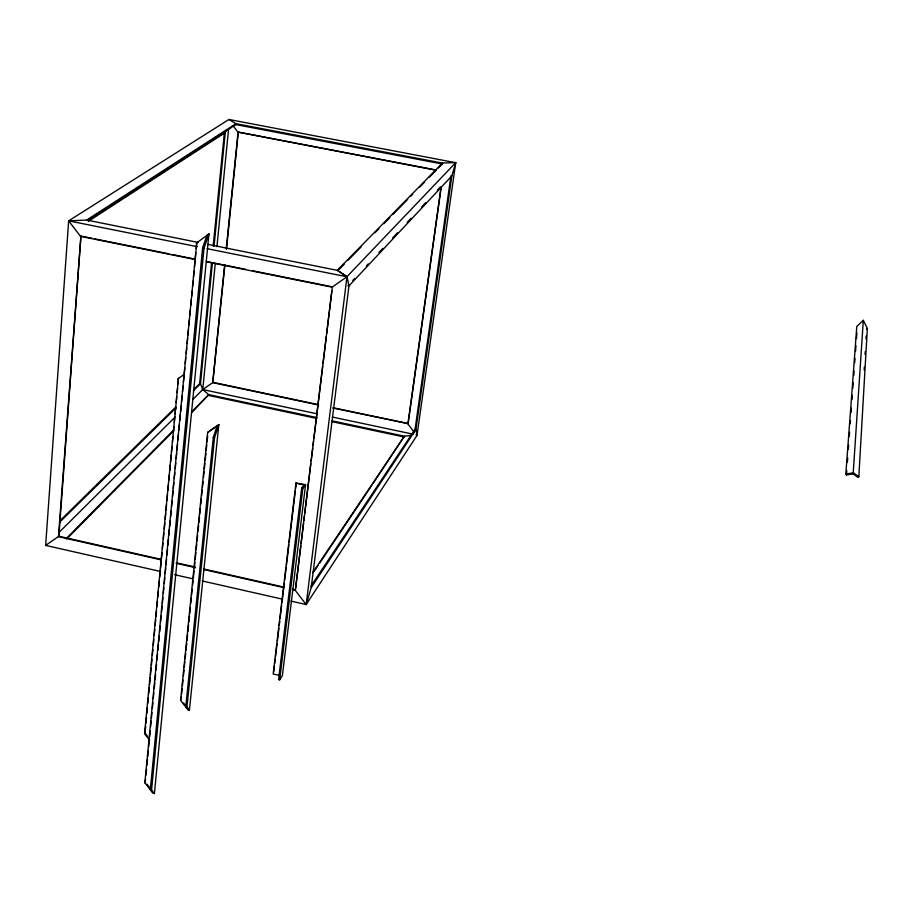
<?xml version="1.0" encoding="UTF-8"?>
<svg xmlns="http://www.w3.org/2000/svg" width="913" height="913" viewBox="0 0 913 913"><rect width="100%" height="100%" fill="white"/><g stroke="black" fill="none" stroke-linecap="round" stroke-linejoin="round"><path stroke-width="1.37" d="M858.825 476.746L867.35 328.509L863.321 320.326L856.793 326.432L845.826 474.03L846.465 474.943L853.153 473.893L857.843 477.316L858.825 476.746L853.461 472.831L845.826 474.03M864.143 369.959L864.314 367.14M865.056 354.427L865.227 351.596M865.969 338.883L866.14 336.064M160.665 571.515L45.65 545.403L68.658 220.843L228.935 119.477L455.724 162.697L416.979 435.478L306.163 604.543L290.927 601.085M45.65 545.403L58.889 536.239L80.926 236.068L92.099 238.316M846.465 474.943L846.785 470.674M847.412 462.161L847.721 457.892M848.348 449.367L848.656 445.11M849.284 436.585L849.604 432.317M850.22 423.792L850.437 420.95M851.053 412.425L851.373 408.168M852 399.643L852.308 395.375M852.833 388.276L853.244 382.593M853.769 375.483L854.089 371.226M854.705 362.701L855.025 358.432M855.549 351.334L855.96 345.65M856.485 338.552L856.896 332.868M177.932 384.031L178.469 378.359L144.562 733.744L149.641 740.146M145.681 726.04L145.007 733.128L147.621 736.426M145.943 723.199L146.479 717.527M146.89 713.27L147.415 707.586M147.826 703.33L148.363 697.658M148.762 693.401L149.298 687.717M149.561 684.887L150.234 677.788M150.497 674.947L151.17 667.848M151.432 665.018L151.969 659.334M152.368 655.078L152.905 649.405M153.304 645.149L153.841 639.477M154.24 635.22L154.776 629.536M155.187 625.279L155.712 619.607M155.986 616.766L156.522 611.094M156.922 606.837L157.458 601.153M157.858 596.897L158.394 591.225M158.794 586.968L159.33 581.284M159.729 577.027L160.266 571.355M160.54 568.514L161.202 561.427M161.475 558.585L162.012 552.901M162.411 548.645L162.948 542.973M163.347 538.716L163.883 533.044M164.283 528.787L164.819 523.103M165.219 518.846L165.755 513.174M166.018 510.333L166.554 504.661M166.953 500.404L167.49 494.72M167.901 490.464L168.426 484.792M168.837 480.535L169.373 474.851M169.772 470.594L170.309 464.922M170.571 462.081L171.245 454.994M171.507 452.152L172.043 446.48M172.443 442.212L172.979 436.54M173.379 432.283L173.915 426.611M174.315 422.354L174.851 416.67M175.125 413.84L175.787 406.742M176.198 402.485L176.734 396.801M177.133 392.544L177.533 388.287M196.261 243.189L208.951 233.899L154.4 793.523L152.802 792.769L144.859 782.806L196.752 242.812L196.204 248.496M145.601 779.303L144.859 782.806M146 775.046L146.548 769.362M146.947 765.105L147.495 759.433M147.758 756.592L148.305 750.908M148.705 746.651L149.253 740.979M149.652 736.723L150.2 731.039M150.599 726.782L151.147 721.11M151.41 718.269L151.957 712.596M152.357 708.34L152.905 702.656M153.304 698.399L153.852 692.727M154.251 688.47L154.799 682.787M155.073 679.945L155.609 674.273M156.02 670.016L156.557 664.333M156.968 660.076L157.504 654.404M157.915 650.147L158.451 644.464M158.725 641.634L159.261 635.95M159.672 631.693L160.209 626.021M160.62 621.764L161.156 616.081M161.567 611.824L162.103 606.152M162.377 603.31L162.913 597.627M163.324 593.37L163.861 587.698M164.272 583.441L164.808 577.758M165.219 573.501L165.755 567.829M166.029 564.987L166.565 559.315M166.976 555.058L167.513 549.375M167.924 545.118L168.46 539.446M168.871 535.189L169.407 529.506M169.681 526.664L170.229 520.992M170.628 516.735L171.176 511.052M171.576 506.795L172.123 501.123M172.523 496.866L173.071 491.183M173.333 488.352L173.881 482.669M174.28 478.412L174.828 472.74M175.228 468.483L175.775 462.8M176.175 458.543L176.723 452.871M176.985 450.029L177.533 444.346M177.932 440.089L178.48 434.417M178.88 430.16L179.427 424.477M179.827 420.22L180.375 414.548M180.648 411.706L181.185 406.034M181.596 401.777L182.132 396.094M182.543 391.837L183.079 386.165M183.49 381.896L184.027 376.224M184.3 373.383L184.837 367.711M185.248 363.454L185.784 357.77M186.195 353.514L186.731 347.842M187.142 343.585L187.679 337.901M187.952 335.071L188.489 329.388M188.9 325.131L189.436 319.459M189.847 315.202L190.383 309.518M190.794 305.262L191.331 299.59M191.604 296.748L192.141 291.064M192.552 286.808L193.088 281.136M193.499 276.879L194.035 271.195M194.446 266.938L194.983 261.266M195.256 258.425L195.804 252.753M152.802 792.769L150.314 789.665L202.629 247.811L206.943 235.383L208.951 233.899L204.021 248.085L151.569 789.962L154.4 793.523M193.556 389.611L199.639 383.643L211.531 262.978M213.208 245.951L224.393 132.385L225.271 132.556L226.196 129.931M212.375 263.149L200.472 383.814L202.754 389.566L208.735 394.644L316.959 417.629M214.064 246.122L225.271 132.556L88.356 221.311M192.654 399.609L202.754 389.566L215.251 263.629M216.929 246.658L228.581 129.212M191.65 412.63L208.735 394.644L191.73 411.809M87.762 220.364L235.862 124.59L235.953 123.689L228.935 119.477M180.591 700.408L207.673 432.397L218.835 424.602L189.379 710.474L187.93 709.732L180.591 700.408L181.299 697.007M224.598 265.261L212.74 382.638L202.138 389.908M226.31 248.29L238.031 132.317L233.34 125.994M318.683 405.03L212.74 382.638L224.883 265.021M226.458 249.466L238.316 132.134L436.425 170.058L429.509 177.076M181.584 694.165L182.155 688.505M182.44 685.663L183.011 679.991M183.445 675.746L184.015 670.074M184.3 667.243L184.871 661.571M185.168 658.73L185.738 653.069M186.024 650.227L186.743 643.14M187.028 640.31L187.599 634.638M187.884 631.807L188.603 624.72M188.888 621.879L189.459 616.207M189.744 613.376L190.326 607.704M190.749 603.459L191.319 597.787M191.616 594.945L192.187 589.284M192.609 585.028L193.042 580.771M193.328 577.94L194.047 570.853M194.332 568.023L194.903 562.351M195.188 559.509L195.907 552.422M196.192 549.592L196.763 543.92M197.06 541.089L197.63 535.417M198.053 531.161L198.635 525.5M198.92 522.658L199.491 516.986M199.776 514.156L200.346 508.484M200.78 504.238L201.351 498.566M201.636 495.725L202.218 490.064M202.503 487.222L203.074 481.562M203.508 477.305L204.078 471.633M204.364 468.803L204.934 463.131M205.22 460.3L205.939 453.213M206.224 450.371L206.794 444.699M207.08 441.869L207.662 436.197M187.93 709.732L185.818 706.377L213.311 437.373L217.077 425.972L218.835 424.602L214.544 437.647L186.982 706.662L189.379 710.474M216.643 430.228L217.077 425.972L207.673 432.397M279.652 675.506L273.17 673.999L295.972 483.103L305.57 484.677L282.402 675.54L279.686 679.843L278.568 679.58L301.689 488.021L304.075 484.871L295.972 483.103M273.683 672.048L274.357 666.399M274.687 663.568L275.201 659.334M275.532 656.504L277.061 643.779M277.392 640.96L278.922 628.235M279.252 625.405L279.766 621.171M280.097 618.341L281.615 605.616M281.957 602.797L284.32 583.008M284.662 580.177L286.18 567.464M286.522 564.633L288.885 544.844M289.216 542.014L295.298 491.137M295.641 488.307L296.314 482.657M279.686 679.843L302.854 488.272L305.57 484.677M295.607 588.303L300.788 545.837M301.13 543.007L303.538 523.195M303.892 520.364L304.406 516.119M304.748 513.289L310.785 463.758M311.139 460.928L312.691 448.192M313.033 445.361L313.547 441.116M313.901 438.286L322.7 366.102M323.042 363.271L326.318 336.383M326.66 333.553L331.841 291.099M292.354 589.547L295.127 590.175L306.163 604.543L346.963 276.787L337.319 270.351L207.799 244.364M306.163 604.543L311.23 587.527L348.937 286.009L346.997 276.662L337.365 270.237L442.531 163.005L455.747 162.605L451.832 175.981L415.94 429.418L416.979 435.478L416.043 434.793M373.394 483L404.379 436.197L410.861 435.421M441.036 187.108L407.906 423.883L414.411 432.614M332.629 407.974L408.111 423.586L441.036 188.295M310.979 586.1L415.073 429.236L450.931 175.81L451.867 175.878L348.971 285.883L347.83 285.792M863.025 321.833L863.321 320.326L853.153 473.893M311.23 587.527L415.94 429.418L415.073 429.236M314.038 571.447L317.986 565.558M319.573 563.195L371.819 485.362M312.566 572.873L404.379 436.197L332.229 420.87M352.738 280.474L354.678 278.408M366.353 265.957L368.293 263.88M378.998 252.467L382.878 248.325M392.613 237.951L397.475 232.758M407.198 222.384L411.09 218.241M421.783 206.829L425.675 202.675M437.35 190.235L440.26 187.119M346.997 276.662L455.747 162.605M339.214 269.289L344.178 264.222M348.15 260.171L361.046 247.001M374.935 232.815L378.906 228.764M383.859 223.696L389.817 217.614M392.795 214.578L407.677 199.376M410.656 196.329L412.642 194.309M419.581 187.211L424.545 182.144M438.434 167.958L442.406 163.906M66.729 538.054L173.732 429.989M66.66 538.99L173.653 430.833M59.265 532.199L174.463 417.698M59.653 522.202L176.163 407.712M193.385 390.787L200.472 383.814L199.639 383.643M59.676 520.981L175.307 407.529M178.012 378.792L184.084 374.421M207.114 248.678L346.963 276.787L332.047 287.173L206.27 261.757M80.926 236.068L58.466 536.661L160.882 559.817M238.316 132.134L436.231 170.263M93.274 217.248L98.045 214.167M101.628 211.85L105.2 209.534M108.773 207.217L113.543 204.135M117.115 201.819L120.699 199.502M124.271 197.197L129.041 194.104M132.613 191.787L136.185 189.482M139.769 187.165L144.528 184.072M146.913 182.532L150.497 180.215M155.256 177.133L160.026 174.052M162.411 172.5L165.983 170.195M170.754 167.102L175.524 164.02M177.909 162.48L181.482 160.163M186.252 157.07L191.022 153.989M193.408 152.448L199.365 148.591M201.75 147.05L206.509 143.957M208.894 142.417L214.863 138.559M217.237 137.018L222.007 133.937M195.085 259.509L80.492 236.353L68.658 220.843L86.644 220.056L235.953 123.689L442.497 163.096L442.371 163.998L235.862 124.59M866.551 329L867.35 328.509M346.016 277.335L346.963 276.787M86.644 220.056L198.053 242.413M68.658 220.843L197.322 246.704M202.629 247.811L204.021 248.085M94.895 238.886L168.928 253.837M171.724 254.407L195.462 259.201M206.646 261.46L245.757 269.358M252.741 270.773L332.355 286.853L295.435 589.718L292.651 589.09M213.026 382.353L317.53 404.448M334.261 407.974L408.111 423.586M202.754 389.566L317.062 413.806M332.4 417.058L413.258 434.211M208.643 395.455L316.868 418.439M332.127 421.68L404.265 437.007M213.311 437.373L214.544 437.647M301.689 488.021L302.854 488.272M58.889 536.239L160.46 559.201M177.156 562.979L195.245 567.064M203.599 568.959L284.297 587.196M176.106 563.264L195.485 567.646M203.782 569.518L284.057 587.664M174.52 574.665L192.54 578.751M202.241 580.953L282.608 599.202M185.818 706.377L186.982 706.662M150.314 789.665L151.569 789.962M146.97 784.21L150.28 788.341M183.524 703.033L186.868 707.29"/></g></svg>
